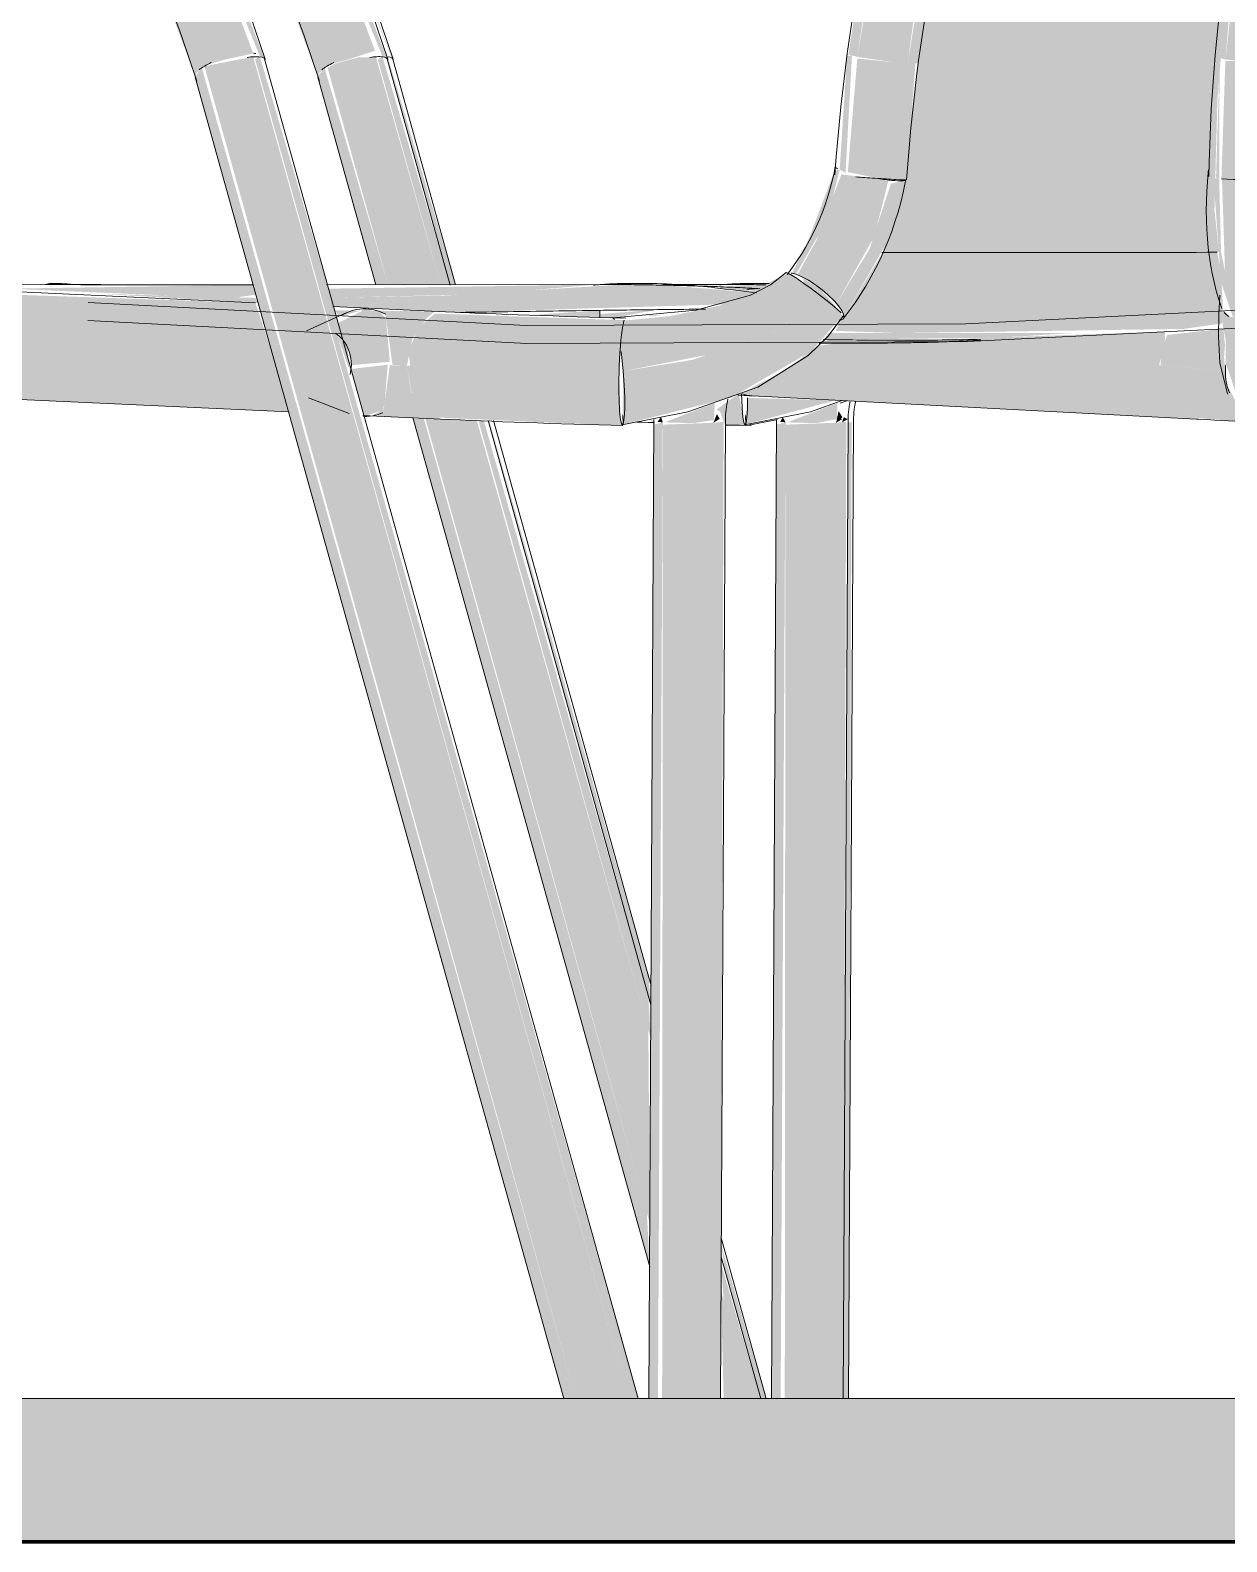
# Model space of a CAD drawing. Header units: inches. Extents: x 20426 to 92531, y -195 to 750.
# Drawn here: x 28152.83 to 28169.53, y 0 to 21.1 of the extents above; entities that cross this region are included whole.
import ezdxf

# ---------------------------------------------------------------- set-up
doc = ezdxf.new("R2010")
doc.units = ezdxf.units.IN
doc.header["$MEASUREMENT"] = 0
doc.linetypes.add('Grid Line 1_2_', pattern=[0.875, 0.5, -0.125, 0.125, -0.125])
for name, color, linetype, lineweight in [('A-FLOR-LEVL', 51, 'Continuous', 9), ('A-GLAZ-CWMG', 51, 'Continuous', 9), ('A-WALL-PATT', 111, 'Continuous', 13), ('C-TOPO', 7, 'Continuous', 9), ('I-FURN', 30, 'Continuous', 9)]:
    doc.layers.add(name, color=color, linetype=linetype, lineweight=lineweight)

# ---------------------------------------------------------------- blocks, each defined once
blk = doc.blocks.new('HermanMiller_Collection_Air-Chair_SideChair_Arms - Arms-460524-Elevation - South')
at = {"layer": 'I-FURN'}
for points in [[(26214.57, 20.693), (26213.723, 22.835), (26213.731, 22.779), (26214.55, 20.719), (26214.566, 20.699)], [(26219.479, 15.597), (26219.468, 15.681), (26219.479, 15.597)], [(26220.753, 15.624), (26220.841, 15.701), (26220.788, 15.789), (26220.754, 15.629)], [(26220.838, 15.629), (26220.916, 15.675), (26220.859, 15.701), (26220.838, 15.636)], [(26220.852, 2), (26220.927, 2), (26220.97, 15.636), (26220.919, 15.624), (26220.872, 6.068)]]:
    blk.add_hatch(color=256, dxfattribs=at).paths.add_polyline_path(points, flags=0)
h = blk.add_hatch(color=256, dxfattribs=at)
h.paths.add_polyline_path([(26219.707, 2), (26219.775, 2), (26219.15, 4.143), (26219.207, 3.767), (26219.703, 2)], flags=0)
h.paths.add_polyline_path([(26218.169, 7.494), (26218.132, 7.898), (26215.911, 15.654), (26215.903, 15.624), (26218.141, 7.593)], flags=0)
h.paths.add_polyline_path([(26215.366, 17.55), (26215.441, 17.55), (26214.495, 20.734), (26214.49, 20.693), (26215.366, 17.55)], flags=0)
for p, q in [((26215.442, 17.549), (26214.559, 20.719)), ((26220.904, 15.93), (26220.811, 15.897)), ((26218.17, 7.763), (26215.97, 15.657)), ((26219.934, 15.671), (26219.556, 15.597)), ((26220.928, 2), (26220.996, 15.645)), ((26219.776, 2), (26219.151, 4.244))]:
    blk.add_line(p, q, dxfattribs=at)
at = {"layer": 'I-FURN', "flags": 128}
for points in [[(26214.569, 20.698), (26214.349, 21.355), (26214.11, 22.009), (26213.852, 22.66), (26213.783, 22.826)], [(26221.024, 15.918), (26221.017, 15.882), (26221.011, 15.846), (26221.006, 15.809), (26221.002, 15.772), (26220.999, 15.734), (26220.997, 15.696), (26220.996, 15.658), (26220.996, 15.645)], [(26217.971, 15.635), (26218.048, 15.633), (26218.209, 15.627)], [(26219.227, 15.594), (26219.403, 15.589), (26219.563, 15.585)]]:
    blk.add_lwpolyline(points, dxfattribs=at)
at = {"layer": 'I-FURN'}
for centre, major_axis, ratio, start_param, end_param in [((26214.093, 20.546), (0.476, 0.152), 0.239355, 6.237561, 6.76116), ((26219.584, 16.334), (0.02, 0.75), 0.096081, 2.904588, 3.166388)]:
    blk.add_ellipse(centre, major_axis=major_axis, ratio=ratio, start_param=start_param, end_param=end_param, dxfattribs=at)
blk.add_open_spline([(26210.166, 17.553), (26210.098, 17.558), (26209.958, 17.566), (26209.822, 17.57), (26209.816, 17.563), (26209.824, 17.558)], degree=3, knots=[-0.9523986, -0.9523986, -0.9523986, -0.9523986, -0.8, -0.6, -0.4, -0.4, -0.4, -0.4], dxfattribs=at)
blk.add_open_spline([(26219.819, 17.57), (26219.796, 17.57), (26219.773, 17.57), (26219.75, 17.57)], degree=3, dxfattribs=at)
blk = doc.blocks.new('HermanMiller_Collection_Air-Chair_SideChair_Arms - Arms-V28-Elevation - South')
at = {"layer": 'I-FURN'}
for points in [[(26214.495, 20.693), (26213.647, 22.835), (26213.654, 22.782), (26213.609, 22.758), (26213.618, 22.71), (26214.423, 20.734), (26214.491, 20.699)], [(26213.648, 20.59), (26213.702, 20.63), (26213.953, 20.699), (26214.316, 20.818), (26213.594, 22.757), (26213.263, 22.669), (26212.939, 22.507), (26213.644, 20.602)], [(26213.519, 20.456), (26213.536, 20.502), (26213.643, 20.604), (26212.935, 22.517), (26212.804, 22.393), (26213.518, 20.458)], [(26219.463, 17.46), (26219.678, 17.495), (26219.778, 17.534), (26219.755, 17.57), (26219.061, 17.51), (26219.43, 17.464)], [(26219.492, 15.6), (26220.75, 15.938), (26219.514, 15.97), (26219.49, 15.602)], [(26220.473, 15.619), (26220.763, 15.675), (26220.772, 15.901), (26220.068, 15.629), (26220.444, 15.619)], [(26219.49, 15.585), (26219.497, 15.697), (26219.482, 15.748), (26219.485, 15.607)], [(26219.853, 2), (26219.979, 2), (26220.047, 15.63), (26219.921, 15.597), (26219.874, 6.068)], [(26220.047, 15.63), (26220.009, 15.701), (26219.973, 15.637)], [(26220.437, 2), (26220.685, 2), (26220.753, 15.624), (26220.046, 15.597), (26220.037, 2), (26220.324, 2)], [(26220.685, 2), (26220.852, 2), (26220.895, 15.636), (26220.753, 15.624), (26220.705, 6.068)], [(26220.753, 15.624), (26220.84, 15.675), (26220.783, 15.701), (26220.755, 15.629)]]:
    blk.add_hatch(color=256, dxfattribs=at).paths.add_polyline_path(points, flags=0)
h = blk.add_hatch(color=256, dxfattribs=at)
h.paths.add_polyline_path([(26219.26, 2), (26219.566, 2), (26219.147, 3.504), (26219.183, 2), (26219.207, 2)], flags=0)
h.paths.add_polyline_path([(26218.154, 4.439), (26218.132, 7.148), (26215.736, 15.664), (26215.022, 15.675), (26218.141, 4.483)], flags=0)
h.paths.add_polyline_path([(26214.499, 17.55), (26215.232, 17.55), (26214.329, 20.734), (26214.122, 20.724), (26214.115, 20.733), (26213.75, 20.635), (26213.74, 20.625), (26213.655, 20.578), (26214.499, 17.55)], flags=0)
h = blk.add_hatch(color=256, dxfattribs=at)
h.paths.add_polyline_path([(26219.566, 2), (26219.7, 2), (26219.149, 3.879), (26219.183, 3.376), (26219.207, 3.289)], flags=0)
h.paths.add_polyline_path([(26218.166, 7.023), (26218.132, 7.627), (26215.834, 15.658), (26215.76, 15.655), (26218.141, 7.114)], flags=0)
h.paths.add_polyline_path([(26215.232, 17.55), (26215.366, 17.55), (26214.422, 20.734), (26214.355, 20.699), (26215.232, 17.55)], flags=0)
h = blk.add_hatch(color=256, dxfattribs=at)
h.paths.add_polyline_path([(26218.151, 3.841), (26218.111, 4.592), (26214.998, 15.686), (26214.852, 15.675), (26218.141, 3.875)], flags=0)
h.paths.add_polyline_path([(26214.329, 17.55), (26214.499, 17.55), (26213.613, 20.578), (26213.518, 20.458), (26214.329, 17.55)], flags=0)
h = blk.add_hatch(color=256, dxfattribs=at)
h.paths.add_polyline_path([(26218.927, 17.518), (26219.061, 17.552), (26218.903, 17.519)], flags=0)
h.paths.add_polyline_path([(26212.617, 17.549), (26212.617, 17.55), (26212.318, 17.549)], flags=0)
h = blk.add_hatch(color=256, dxfattribs=at)
h.paths.add_polyline_path([(26219.49, 15.585), (26219.453, 15.701), (26219.396, 16.031), (26219.08, 15.807), (26219.133, 15.781), (26219.183, 15.636), (26219.207, 15.596)], flags=0)
h.paths.add_polyline_path([(26218.209, 15.634), (26218.169, 15.673), (26218.184, 15.635)], flags=0)
for p, q in [((26215.368, 17.546), (26214.483, 20.719)), ((26213.52, 20.451), (26214.328, 17.55)), ((26210.489, 17.552), (26209.797, 17.552)), ((26219.357, 17.552), (26218.343, 17.552)), ((26214.845, 15.696), (26218.151, 3.837)), ((26218.169, 7.497), (26215.895, 15.655)), ((26219.92, 15.65), (26219.853, 2)), ((26219.92, 15.671), (26219.92, 15.65)), ((26220.853, 2), (26220.92, 15.645)), ((26219.701, 2), (26219.15, 3.977))]:
    blk.add_line(p, q, dxfattribs=at)
at = {"layer": 'I-FURN', "flags": 128}
for points in [[(26214.494, 20.698), (26214.274, 21.355), (26214.035, 22.009), (26213.777, 22.66), (26213.708, 22.826)], [(26213.541, 20.394), (26213.33, 21.025), (26213.1, 21.653), (26212.852, 22.279), (26212.786, 22.438)], [(26209.719, 17.552), (26209.752, 17.552), (26209.788, 17.552), (26209.797, 17.552)], [(26219.773, 17.55), (26219.729, 17.55), (26219.686, 17.551), (26219.644, 17.551), (26219.603, 17.552), (26219.563, 17.552), (26219.524, 17.552), (26219.486, 17.552), (26219.45, 17.552), (26219.414, 17.552), (26219.38, 17.552), (26219.355, 17.552)], [(26219.48, 15.597), (26219.497, 15.622), (26219.509, 15.697), (26219.515, 15.816), (26219.514, 15.97)], [(26220.838, 15.933), (26220.396, 15.777), (26219.48, 15.597)], [(26220.948, 15.918), (26220.941, 15.882), (26220.935, 15.846), (26220.93, 15.809), (26220.926, 15.772), (26220.923, 15.734), (26220.921, 15.696), (26220.92, 15.658), (26220.92, 15.645)], [(26217.972, 15.633), (26218.134, 15.627), (26218.218, 15.624)], [(26219.207, 15.592), (26219.327, 15.589), (26219.488, 15.585)]]:
    blk.add_lwpolyline(points, dxfattribs=at)
at = {"layer": 'I-FURN'}
for centre, major_axis, ratio, start_param, end_param in [((26214.017, 20.546), (0.476, 0.152), 0.239355, 0.740351, 1.000511), ((26214.017, 20.546), (0.476, 0.152), 0.239355, 0.483554, 0.739774), ((26214.017, 20.546), (0.476, 0.152), 0.239355, 6.237561, 6.76116), ((26214.001, 20.585), (0.482, 0.134), 0.301377, 2.319528, 2.568633), ((26214.001, 20.585), (0.482, 0.134), 0.301377, 2.051225, 2.306833), ((26219.508, 16.334), (0.02, 0.75), 0.096081, 1.994063, 3.166388)]:
    blk.add_ellipse(centre, major_axis=major_axis, ratio=ratio, start_param=start_param, end_param=end_param, dxfattribs=at)
for points, knots in [([(26210.109, 17.551), (26210.033, 17.557), (26209.886, 17.566), (26209.747, 17.57), (26209.74, 17.563), (26209.749, 17.558)], [-0.9652904, -0.9652904, -0.9652904, -0.9652904, -0.8, -0.6, -0.4, -0.4, -0.4, -0.4]), ([(26219.816, 17.569), (26219.795, 17.569), (26219.654, 17.571), (26219.405, 17.568), (26219.219, 17.557), (26219.143, 17.55)], [-0.4336495, -0.4336495, -0.4336495, -0.4336495, -0.4, -0.2, 0, 0, 0, 0])]:
    blk.add_open_spline(points, degree=3, knots=knots, dxfattribs=at)
blk.add_open_spline([(26219.143, 17.55), (26219.138, 17.549), (26219.133, 17.549), (26219.128, 17.549)], degree=3, dxfattribs=at)
blk = doc.blocks.new('HermanMiller_Collection_Air-Chair_SideChair_Arms - Arms-V43-Elevation - South')
at = {"layer": 'I-FURN'}
for points in [[(26223.689, 17.999), (26226.096, 18.008), (26226.034, 18.602), (26226.075, 20.133), (26226.254, 22.306), (26226.52, 24.408), (26226.528, 24.408), (26226.758, 25.379), (26227.006, 25.993), (26227.347, 26.551), (26227.815, 27.187), (26227.92, 27.306), (26226.409, 27.349), (26223.646, 27.334), (26222.204, 27.229), (26222.392, 26.788), (26222.604, 25.936), (26222.581, 24.873), (26222.393, 23.739), (26221.899, 20.635), (26221.687, 19.016), (26221.706, 18.961), (26221.403, 18.003), (26223.448, 17.999)], [(26221.051, 20.731), (26221.572, 24.439), (26221.51, 24.485), (26220.925, 20.767), (26220.974, 20.75)], [(26221.752, 20.637), (26222.223, 24.18), (26221.644, 24.329), (26221.634, 24.327), (26221.051, 20.731), (26221.657, 20.643)], [(26226.789, 20.635), (26226.892, 20.637), (26227.191, 24.155), (26226.681, 24.216), (26226.688, 24.351), (26226.603, 24.375), (26226.188, 20.696), (26226.704, 20.637)], [(26221.832, 20.635), (26221.9, 20.647), (26222.475, 24.202), (26222.413, 24.155), (26222.321, 24.155), (26221.752, 20.637), (26221.817, 20.635)], [(26226.188, 20.696), (26226.462, 24.029), (26226.163, 21.305), (26226.11, 20.716)], [(26212.783, 20.693), (26211.936, 22.835), (26211.942, 22.782), (26211.897, 22.758), (26211.906, 22.71), (26212.712, 20.734), (26212.763, 20.719)], [(26211.936, 20.59), (26211.98, 20.625), (26212.241, 20.699), (26212.617, 20.78), (26211.882, 22.757), (26211.552, 22.669), (26211.227, 22.507), (26211.932, 20.602)], [(26211.807, 20.456), (26211.824, 20.502), (26211.931, 20.604), (26211.224, 22.517), (26211.092, 22.393), (26211.806, 20.458)], [(26217.314, 2), (26217.855, 2), (26212.617, 20.734), (26211.936, 20.602), (26214.681, 10.757), (26217.121, 2), (26217.217, 2)], [(26217.987, 2), (26217.988, 2), (26213.797, 16.829), (26213.822, 16.923), (26213.751, 17.203), (26212.71, 20.734), (26212.643, 20.699), (26217.855, 2), (26217.969, 2)], [(26220.884, 19.093), (26220.974, 20.75), (26220.906, 20.75), (26220.803, 19.16), (26220.875, 19.118)], [(26221.587, 19.02), (26221.752, 20.637), (26221.049, 20.71), (26220.916, 19.123), (26221.363, 19.033), (26221.529, 19.023)], [(26216.959, 2), (26217.121, 2), (26211.901, 20.578), (26211.806, 20.458), (26216.957, 2)], [(26226.1, 19.034), (26226.106, 20.665), (26226.056, 19.039)], [(26226.583, 19.015), (26226.807, 19.02), (26226.837, 20.636), (26226.291, 20.677), (26226.186, 20.677), (26226.131, 19.032), (26226.454, 19.017)], [(26220.193, 17.697), (26220.626, 18.452), (26220.803, 19.16), (26220.731, 19.142), (26220.378, 18.205), (26220.138, 17.708)], [(26220.759, 17.287), (26221.288, 18.228), (26221.484, 19.014), (26220.826, 19.091), (26220.479, 18.172), (26220.212, 17.688), (26220.508, 17.516), (26220.748, 17.299)], [(26220.862, 17.095), (26221.435, 18.094), (26221.706, 18.961), (26221.687, 19.002), (26221.517, 18.961), (26221.22, 18.051), (26220.759, 17.287), (26220.853, 17.144)], [(26221.687, 19.002), (26221.587, 19.02), (26221.667, 19.003)], [(26226.323, 17.073), (26226.126, 18.008), (26226.1, 19.034), (26226.021, 19.034), (26226.127, 17.581), (26226.296, 17.083), (26226.323, 17.073)], [(26226.434, 17.058), (26226.739, 17.118), (26226.91, 17.209), (26226.997, 17.287), (26226.826, 18.094), (26226.838, 19.009), (26226.248, 19.024), (26226.139, 19.026), (26226.181, 17.748), (26226.323, 17.073)], [(26220.808, 17.176), (26220.528, 17.498), (26220.296, 17.633), (26220.303, 17.57), (26220.779, 17.203)], [(26217.781, 15.6), (26219.29, 15.975), (26220.4, 16.617), (26220.842, 17.116), (26220.772, 17.209), (26220.508, 17.42), (26219.914, 16.904), (26218.751, 16.503), (26217.78, 16.344), (26217.778, 15.612), (26217.778, 15.602)], [(26213.987, 16.428), (26214.524, 16.475), (26214.47, 17.087), (26214.369, 17.18), (26214.172, 17.203), (26213.802, 17.018), (26213.789, 16.856), (26213.839, 16.807), (26213.932, 16.68), (26213.981, 16.489)], [(26217.724, 16.318), (26217.797, 17.056), (26215.153, 17.148), (26214.923, 16.953), (26214.785, 16.617), (26214.809, 16.421), (26216.968, 16.34)], [(26217.455, 17.095), (26217.455, 17.193), (26216.46, 17.126), (26217.433, 17.096)], [(26217.639, 17.089), (26217.69, 17.096), (26218.258, 17.203), (26217.455, 17.141), (26217.455, 17.095), (26217.637, 17.089)], [(26226.89, 15.597), (26226.695, 16.148), (26226.6, 16.791), (26226.544, 17.065), (26226.25, 17.102), (26226.156, 17.2), (26226.142, 17.073), (26226.152, 16.969), (26226.192, 16.777), (26226.192, 16.455), (26226.405, 15.831), (26226.578, 15.684), (26226.82, 15.606)], [(26226.186, 16.351), (26226.168, 16.544), (26226.18, 16.706), (26226.161, 16.927), (26226.139, 16.934), (26225.375, 16.85), (26225.284, 16.617), (26225.285, 16.424), (26226.158, 16.354)], [(26213.963, 16.348), (26213.932, 16.68), (26213.797, 16.829), (26213.948, 16.394)], [(26225.8, 15.675), (26225.524, 15.776), (26225.326, 16.051), (26225.261, 16.426), (26220.462, 16.676), (26220.057, 16.36), (26219.621, 16.139), (26219.441, 16.031), (26219.614, 15.997), (26225.656, 15.682)], [(26224.036, 16.876), (26220.648, 16.876), (26220.574, 16.784), (26223.014, 16.811), (26223.448, 16.838)], [(26214.166, 15.714), (26214.427, 15.801), (26214.451, 15.893), (26214.494, 16.434), (26213.979, 16.374), (26213.997, 16.291), (26214.147, 15.781)], [(26226.721, 15.615), (26226.391, 15.816), (26226.206, 16.156), (26226.186, 16.351), (26225.261, 16.425), (26225.326, 16.051), (26225.524, 15.776), (26225.749, 15.694), (26226.71, 15.617)], [(26218.761, 15.619), (26219.049, 15.661), (26219.06, 15.901), (26218.356, 15.629), (26218.732, 15.619)], [(26217.778, 15.585), (26217.785, 15.697), (26217.77, 15.748), (26217.773, 15.607)], [(26218.142, 2), (26218.267, 2), (26218.335, 15.63), (26218.209, 15.597), (26218.162, 6.068)], [(26218.335, 15.63), (26218.31, 15.704), (26218.261, 15.637), (26218.31, 15.632)], [(26218.725, 2), (26218.973, 2), (26219.041, 15.624), (26218.335, 15.597), (26218.325, 2), (26218.612, 2)], [(26218.973, 2), (26219.14, 2), (26219.183, 15.636), (26219.041, 15.624), (26218.993, 6.068)], [(26219.041, 15.624), (26219.128, 15.677), (26219.089, 15.745), (26219.043, 15.629)]]:
    blk.add_hatch(color=256, dxfattribs=at).paths.add_polyline_path(points, flags=0)
h = blk.add_hatch(color=256, dxfattribs=at)
h.paths.add_polyline_path([(26221.657, 19.83), (26221.587, 19.02), (26221.667, 19.016)], flags=0)
h.paths.add_polyline_path([(26221.717, 19.015), (26221.734, 19.017), (26221.86, 20.637), (26221.752, 20.635), (26221.657, 19.83), (26221.667, 19.016)], flags=0)
h = blk.add_hatch(color=256, dxfattribs=at)
h.paths.add_polyline_path([(26220.862, 17.095), (26220.774, 17.268), (26220.854, 17.106)], flags=0)
h.paths.add_polyline_path([(26221.623, 16.876), (26225.608, 16.934), (26226.144, 17.011), (26226.15, 17.264), (26226.126, 17.742), (26226.072, 18.004), (26221.399, 17.998), (26220.862, 17.095), (26220.825, 17.095), (26220.748, 16.907), (26221.288, 16.888)], flags=0)
h = blk.add_hatch(color=256, dxfattribs=at)
h.paths.add_polyline_path([(26212.327, 17.367), (26212.656, 17.412), (26212.617, 17.549), (26209.206, 17.496), (26211.863, 17.381), (26212.314, 17.368)], flags=0)
h.paths.add_polyline_path([(26213.705, 17.368), (26215.889, 17.421), (26217.386, 17.552), (26213.669, 17.496), (26213.698, 17.393)], flags=0)
h = blk.add_hatch(color=256, dxfattribs=at)
h.paths.add_polyline_path([(26215.513, 17.165), (26219.207, 17.277), (26219.667, 17.437), (26218.043, 17.57), (26217.24, 17.52), (26215.314, 17.401), (26213.705, 17.368), (26213.738, 17.246), (26215.487, 17.166)], flags=0)
h.paths.add_polyline_path([(26212.688, 17.296), (26212.649, 17.367), (26210.489, 17.424), (26212.649, 17.297)], flags=0)
h = blk.add_hatch(color=256, dxfattribs=at)
h.paths.add_polyline_path([(26218.332, 17.12), (26218.048, 17.127), (26218.203, 17.109)], flags=0)
h.paths.add_polyline_path([(26217.78, 16.344), (26219.186, 16.617), (26219.921, 16.91), (26220.508, 17.42), (26220.086, 17.711), (26219.128, 17.258), (26218.444, 17.114), (26217.795, 17.05), (26217.743, 16.676), (26217.771, 16.441)], flags=0)
h.paths.add_polyline_path([(26219.167, 17.3), (26219.475, 17.371), (26219.191, 17.307)], flags=0)
h = blk.add_hatch(color=256, dxfattribs=at)
h.paths.add_polyline_path([(26214.763, 16.423), (26214.84, 16.798), (26215.03, 17.073), (26215.153, 17.18), (26213.753, 17.193), (26213.819, 17.105), (26214.194, 17.212), (26214.465, 17.133), (26214.492, 16.938), (26214.515, 16.774), (26214.56, 16.433)], flags=0)
h.paths.add_polyline_path([(26212.907, 16.51), (26212.649, 17.297), (26208.306, 17.445), (26208.16, 17.329), (26208.019, 17.039), (26207.965, 16.742), (26212.649, 16.522)], flags=0)
h = blk.add_hatch(color=256, dxfattribs=at)
h.paths.add_polyline_path([(26225.261, 16.426), (26225.345, 16.8), (26225.345, 16.897), (26220.748, 16.733), (26220.481, 16.694), (26220.481, 16.675), (26223.448, 16.52)], flags=0)
h.paths.add_polyline_path([(26219.667, 17.437), (26219.678, 17.495), (26219.62, 17.442)], flags=0)
h = blk.add_hatch(color=256, dxfattribs=at)
h.paths.add_polyline_path([(26215.247, 15.675), (26214.998, 15.775), (26214.821, 16.048), (26214.763, 16.423), (26214.524, 16.428), (26214.438, 15.812), (26214.279, 15.726), (26214.334, 15.718), (26215.117, 15.681)], flags=0)
h.paths.add_polyline_path([(26213.112, 15.775), (26212.907, 16.51), (26207.965, 16.742), (26208.09, 16.231), (26208.166, 16.095), (26208.377, 15.997), (26212.649, 15.797)], flags=0)
h = blk.add_hatch(color=256, dxfattribs=at)
h.paths.add_polyline_path([(26217.724, 15.945), (26217.724, 15.945), (26216.968, 16.036)], flags=0)
h.paths.add_polyline_path([(26217.778, 15.585), (26217.744, 15.677), (26217.724, 16.318), (26214.763, 16.423), (26214.83, 16.031), (26214.998, 15.775), (26215.117, 15.7), (26216.968, 15.617)], flags=0)
h = blk.add_hatch(color=256, dxfattribs=at)
h.paths.add_polyline_path([(26217.797, 15.697), (26217.78, 16.223), (26217.771, 15.697)], flags=0)
h.paths.add_polyline_path([(26217.742, 15.697), (26217.744, 15.738), (26217.733, 15.781)], flags=0)
for p, q in [((26217.989, 2), (26212.771, 20.719)), ((26211.808, 20.451), (26216.951, 2)), ((26217.645, 17.552), (26213.641, 17.551)), ((26220.059, 17.711), (26220.059, 17.721)), ((26212.649, 17.298), (26208.427, 17.496)), ((26213.916, 17.157), (26213.361, 16.908)), ((26215.3, 17.173), (26213.729, 17.247)), ((26217.455, 17.089), (26217.455, 17.193)), ((26217.637, 17.091), (26217.637, 17.091)), ((26217.66, 17.066), (26217.637, 17.091)), ((26208.363, 15.997), (26213.113, 15.774)), ((26213.387, 15.972), (26213.956, 15.754)), ((26219.591, 15.998), (26225.779, 15.675)), ((26214.149, 15.726), (26215.23, 15.675)), ((26218.208, 15.65), (26218.141, 2)), ((26218.208, 15.671), (26218.208, 15.65)), ((26219.141, 2), (26219.208, 15.645))]:
    blk.add_line(p, q, dxfattribs=at)
at = {"layer": 'I-FURN', "flags": 128}
for points in [[(26221.51, 24.486), (26221.168, 22.535), (26220.909, 20.78)], [(26221.9, 20.647), (26222.189, 22.582), (26222.493, 24.299)], [(26226.461, 24.462), (26226.215, 22.511), (26226.043, 20.756)], [(26212.782, 20.698), (26212.562, 21.355), (26212.323, 22.009), (26212.065, 22.66), (26211.996, 22.826)], [(26211.829, 20.394), (26211.618, 21.025), (26211.388, 21.653), (26211.14, 22.279), (26211.074, 22.438)], [(26220.909, 20.78), (26220.82, 20.034), (26220.751, 19.284), (26220.736, 19.086)], [(26226.043, 20.756), (26225.99, 20.009), (26225.959, 19.26), (26225.954, 19.062)], [(26221.734, 19.017), (26221.795, 19.739), (26221.876, 20.458), (26221.9, 20.647)], [(26220.742, 19.197), (26220.72, 19.09), (26220.695, 18.983), (26220.666, 18.877), (26220.635, 18.771), (26220.6, 18.667), (26220.561, 18.563), (26220.52, 18.461), (26220.475, 18.361), (26220.428, 18.262), (26220.378, 18.166), (26220.325, 18.071), (26220.269, 17.979), (26220.21, 17.889), (26220.15, 17.802), (26220.087, 17.718), (26220.068, 17.694)], [(26220.853, 17.075), (26220.937, 17.185), (26221.018, 17.298), (26221.095, 17.414), (26221.168, 17.533), (26221.238, 17.655), (26221.304, 17.779), (26221.366, 17.905), (26221.424, 18.033), (26221.479, 18.164), (26221.529, 18.296), (26221.575, 18.429), (26221.617, 18.565), (26221.655, 18.701), (26221.688, 18.838), (26221.717, 18.976), (26221.725, 19.015)], [(26226.136, 17.218), (26226.098, 17.332), (26226.064, 17.448), (26226.034, 17.567), (26226.007, 17.688), (26225.984, 17.812), (26225.964, 17.937), (26225.948, 18.064), (26225.936, 18.192), (26225.927, 18.322), (26225.921, 18.453), (26225.92, 18.585), (26225.921, 18.719), (26225.927, 18.853), (26225.935, 18.987), (26225.948, 19.122), (26225.952, 19.161)], [(26212.618, 17.551), (26210.21, 17.55), (26208.085, 17.552)], [(26220.056, 17.72), (26219.838, 17.551), (26219.557, 17.407), (26218.802, 17.196), (26217.691, 17.092), (26217.637, 17.091)], [(26219.687, 17.495), (26219.662, 17.497), (26219.636, 17.498), (26219.608, 17.5), (26219.579, 17.502), (26219.549, 17.504), (26219.518, 17.505), (26219.485, 17.507), (26219.451, 17.509), (26219.416, 17.511), (26219.379, 17.512), (26219.342, 17.514), (26219.303, 17.516), (26219.263, 17.518), (26219.222, 17.519), (26219.181, 17.521), (26219.138, 17.523), (26219.094, 17.524), (26219.05, 17.526), (26219.005, 17.527), (26218.959, 17.529), (26218.913, 17.53), (26218.866, 17.532), (26218.819, 17.533), (26218.771, 17.535), (26218.723, 17.536), (26218.675, 17.537), (26218.627, 17.539), (26218.578, 17.54), (26218.53, 17.541), (26218.481, 17.542), (26218.433, 17.543), (26218.385, 17.544), (26218.337, 17.545), (26218.29, 17.546), (26218.243, 17.547), (26218.197, 17.548), (26218.151, 17.548), (26218.106, 17.549), (26218.061, 17.55), (26218.017, 17.55), (26217.974, 17.551), (26217.932, 17.551), (26217.891, 17.552), (26217.851, 17.552), (26217.812, 17.552), (26217.774, 17.552), (26217.738, 17.552), (26217.702, 17.552), (26217.668, 17.552), (26217.643, 17.552)], [(26220.059, 17.721), (26220.086, 17.711), (26220.138, 17.681), (26220.208, 17.636)], [(26220.212, 17.633), (26220.303, 17.57), (26220.404, 17.498), (26220.508, 17.42)], [(26220.508, 17.42), (26220.609, 17.342), (26220.7, 17.27), (26220.774, 17.207), (26220.826, 17.159)], [(26226.109, 17.406), (26226.096, 17.13), (26226.09, 16.828), (26226.108, 16.455), (26226.215, 16.033), (26226.219, 16.024)], [(26210.314, 17.303), (26216.428, 16.982), (26222.562, 17.006), (26226.364, 17.195)], [(26215.3, 17.173), (26215.433, 17.167), (26215.57, 17.161), (26215.711, 17.155), (26215.857, 17.149), (26216.006, 17.143), (26216.159, 17.137), (26216.315, 17.132), (26216.475, 17.126), (26216.637, 17.12), (26216.802, 17.115), (26216.97, 17.109), (26217.139, 17.104), (26217.31, 17.098), (26217.483, 17.093), (26217.657, 17.088), (26217.817, 17.084)], [(26220.856, 17.12), (26220.641, 16.832), (26220.365, 16.565), (26219.659, 16.122), (26218.684, 15.777), (26217.768, 15.597)], [(26210.31, 17.053), (26216.438, 16.731), (26222.586, 16.757), (26226.365, 16.945)], [(26217.78, 16.344), (26217.761, 16.537), (26217.751, 16.619)], [(26217.768, 15.597), (26217.785, 15.622), (26217.797, 15.697), (26217.803, 15.816), (26217.802, 15.97), (26217.794, 16.151), (26217.78, 16.344)], [(26219.244, 15.952), (26219.236, 15.918), (26219.229, 15.882), (26219.223, 15.846), (26219.218, 15.809), (26219.214, 15.772), (26219.211, 15.734), (26219.209, 15.696), (26219.208, 15.658), (26219.208, 15.645)], [(26219.577, 15.999), (26219.56, 16), (26219.541, 16.001), (26219.519, 16.003), (26219.496, 16.004), (26219.47, 16.006), (26219.443, 16.007), (26219.414, 16.009), (26219.384, 16.01)], [(26215.23, 15.675), (26215.365, 15.669), (26215.504, 15.663), (26215.648, 15.657), (26215.796, 15.65), (26215.947, 15.644), (26216.102, 15.638), (26216.26, 15.633), (26216.422, 15.627), (26216.586, 15.621), (26216.753, 15.615), (26216.922, 15.61), (26217.093, 15.604), (26217.265, 15.599), (26217.44, 15.594), (26217.615, 15.589), (26217.776, 15.585)], [(26226.765, 15.604), (26226.756, 15.605), (26226.733, 15.608), (26226.699, 15.612), (26226.655, 15.617), (26226.603, 15.622), (26226.543, 15.627), (26226.475, 15.632), (26226.4, 15.638), (26226.319, 15.644), (26226.231, 15.649), (26226.137, 15.655), (26226.036, 15.661), (26225.93, 15.667), (26225.818, 15.673), (26225.779, 15.675)]]:
    blk.add_lwpolyline(points, dxfattribs=at)
at = {"layer": 'I-FURN'}
for centre, major_axis, ratio, start_param, end_param in [((26212.305, 20.546), (0.476, 0.152), 0.239355, 0.740351, 1.000511), ((26212.29, 20.585), (0.482, 0.134), 0.301377, 0.639816, 0.736037), ((26212.305, 20.546), (0.476, 0.152), 0.239355, 6.237561, 7.02296), ((26212.29, 20.585), (0.482, 0.134), 0.301377, 2.319528, 2.568633), ((26212.29, 20.585), (0.482, 0.134), 0.301377, 2.051225, 2.306833), ((26221.233, 19.106), (-0.492, 0.091), 0.107353, 6.170071, 6.69367), ((26221.235, 19.052), (-0.499, 0.035), 0.020295, 1.1461, 1.679392), ((26221.235, 19.052), (-0.499, 0.035), 0.020295, 1.693293, 2.355791), ((26221.233, 19.106), (-0.492, 0.091), 0.107353, 1.805656, 2.24308), ((26221.233, 19.106), (-0.492, 0.091), 0.107353, 2.24308, 3.141593), ((26221.235, 19.052), (-0.499, 0.035), 0.020295, 2.355791, 3.141189), ((26226.454, 19.052), (-0.5, 0.01), 0.069551, 0.871848, 2.358013), ((26220.461, 17.385), (-0.393, 0.31), 0.26753, 5.651962, 5.913762), ((26220.461, 17.385), (-0.393, 0.31), 0.26753, 4.081166, 5.651962), ((26224.433, 101.858), (0, 84.69), 0.707107, 3.051747, 3.061518), ((26214.176, 16.463), (-0.021, 0.75), 0.90616, 6.224803, 6.748402), ((26214.176, 16.463), (-0.021, 0.75), 0.90616, 5.809079, 6.224803), ((26220.461, 17.385), (-0.393, 0.31), 0.26753, 2.772169, 4.081166), ((26226.608, 17.385), (0.471, 0.167), 0.596783, 3.34957, 3.611369), ((26217.796, 16.334), (0.02, 0.75), 0.096081, 0.548394, 1.595591), ((26217.796, 16.334), (0.02, 0.75), 0.096081, 0.286594, 0.488977), ((26213.534, 16.444), (-0.014, 0.5), 0.90616, 5.458165, 5.701205), ((26213.534, 16.444), (-0.014, 0.5), 0.90616, 4.654007, 5.439405), ((26213.534, 16.444), (-0.014, 0.5), 0.90616, 4.392208, 4.654007), ((26217.796, 16.334), (0.02, 0.75), 0.096081, 1.595591, 3.166388), ((26226.932, 16.334), (0.202, 0.722), 0.995009, 1.820693, 2.240038), ((26226.932, 16.334), (0.202, 0.722), 0.995009, 1.710245, 1.820693), ((26214.176, 16.463), (-0.021, 0.75), 0.90616, 3.083211, 3.34501), ((26214.176, 16.463), (-0.021, 0.75), 0.90616, 3.37013, 3.48981)]:
    blk.add_ellipse(centre, major_axis=major_axis, ratio=ratio, start_param=start_param, end_param=end_param, dxfattribs=at)
for points, knots in [([(26221.393, 18.003), (26222.168, 18), (26223.75, 17.997), (26225.287, 18.001), (26226.074, 18.004)], [-0.9052569, -0.9052569, -0.9052569, -0.9052569, -0.5, -0.0683485, -0.0683485, -0.0683485, -0.0683485]), ([(26219.061, 17.51), (26218.931, 17.527), (26218.604, 17.555), (26218.096, 17.573), (26217.693, 17.568), (26217.507, 17.557), (26217.431, 17.55)], [-1, -1, -1, -1, -0.7, -0.4, -0.2, 0, 0, 0, 0]), ([(26215.51, 17.165), (26215.533, 17.165), (26215.746, 17.168), (26216.167, 17.175), (26216.796, 17.184), (26217.234, 17.19), (26217.455, 17.193)], [-0.7807949, -0.7807949, -0.7807949, -0.7807949, -0.75, -0.5, -0.25, 0, 0, 0, 0]), ([(26217.455, 17.193), (26217.739, 17.197), (26218.233, 17.203), (26218.73, 17.208), (26218.937, 17.211)], [-1, -1, -1, -1, -0.5, -0.1419922, -0.1419922, -0.1419922, -0.1419922]), ([(26221.707, 16.74), (26221.39, 16.735), (26220.992, 16.732), (26220.595, 16.733), (26220.515, 16.733)], [-1, -1, -1, -1, -0.5, -0.3740813, -0.3740813, -0.3740813, -0.3740813]), ([(26222.774, 16.781), (26222.774, 16.78), (26222.741, 16.776), (26222.603, 16.767), (26222.395, 16.758), (26222.15, 16.75), (26221.904, 16.743), (26221.765, 16.741), (26221.707, 16.74)], [-0.7499517, -0.7499517, -0.7499517, -0.7499517, -0.625, -0.5, -0.375, -0.25, -0.125, 0, 0, 0, 0]), ([(26219.441, 16.027), (26219.452, 16.024), (26219.508, 16.006), (26219.567, 15.998), (26219.614, 15.997)], [0.8225223, 0.8225223, 0.8225223, 0.8225223, 0.8571429, 1, 1, 1, 1])]:
    blk.add_open_spline(points, degree=3, knots=knots, dxfattribs=at)
for points in [[(26217.431, 17.55), (26217.41, 17.548), (26217.389, 17.547), (26217.369, 17.545)], [(26219.651, 17.496), (26219.604, 17.497), (26219.556, 17.491), (26219.509, 17.479)], [(26220.578, 16.784), (26220.617, 16.784), (26220.653, 16.784), (26220.686, 16.783)], [(26220.686, 16.783), (26221.003, 16.779), (26221.638, 16.774), (26222.273, 16.779), (26222.591, 16.784)], [(26222.591, 16.784), (26222.649, 16.784), (26222.741, 16.785), (26222.774, 16.783), (26222.774, 16.781)]]:
    blk.add_open_spline(points, degree=3, dxfattribs=at)
blk = doc.blocks.new('Rectangular Mullion - Rectangular Mullion 1-779229-Elevation - South')
at = {"layer": 'A-GLAZ-CWMG'}
blk.add_hatch(color=256, dxfattribs=at).paths.add_polyline_path([(26089.453, 0), (26125.64, 0), (26125.64, 2), (26089.453, 2), (26089.453, 1.38)], flags=0)
blk.add_line((26125.64, 2), (26089.453, 2), dxfattribs=at)

msp = doc.modelspace()

# ---------------------------------------------------------------- hatches: boundary and pattern name
at = {"layer": 'A-WALL-PATT', "lineweight": 9}
h = msp.add_hatch(dxfattribs=at)
h.set_pattern_fill('FP_11', color=256, style=0, pattern_type=2)
h.set_pattern_definition([(0, (28221.96, 0.25), (-193, 193), [48, -145]), (90, (28221.96, 0.25), (-193, 1e-14), [96.25, -96.75]), (180, (28269.96, 96.5), (-193, 193), [48, -145]), (90, (28269.96, 0.25), (-193, 1e-14), [96.25, -96.75]), (180, (28269.96, 96.75), (-193, 193), [48, -145]), (90, (28269.96, 96.75), (-193, 1e-14), [96.25, -96.75]), (0, (28221.96, 193), (-193, 193), [48, -145]), (90, (28221.96, 96.75), (-193, 1e-14), [96.25, -96.75]), (0, (28270.21, 48.25), (-193, 193), [48, -145]), (90, (28270.21, 0), (-193, 1e-14), [48.25, -144.75]), (90, (28318.21, 0), (-193, 1e-14), [48.25, -144.75]), (0, (28270.21, 144.75), (-193, 193), [48, -145]), (90, (28270.21, 48.5), (-193, 1e-14), [96.25, -96.75]), (180, (28318.21, 48.5), (-193, 193), [48, -145]), (90, (28318.21, 48.5), (-193, 1e-14), [96.25, -96.75]), (90, (28270.21, 145), (-193, 1e-14), [48, -145]), (180, (28318.21, 145), (-193, 193), [48, -145]), (90, (28318.21, 145), (-193, 1e-14), [48, -145]), (0, (28318.46, 0.25), (-193, 193), [48, -145]), (90, (28318.46, 0.25), (-193, 1e-14), [96.25, -96.75]), (180, (28366.46, 96.5), (-193, 193), [48, -145]), (90, (28366.46, 0.25), (-193, 1e-14), [96.25, -96.75]), (180, (28366.46, 96.75), (-193, 193), [48, -145]), (90, (28366.46, 96.75), (-193, 1e-14), [96.25, -96.75]), (180, (28366.46, 193), (-193, 193), [48, -145]), (90, (28318.46, 96.75), (-193, 1e-14), [96.25, -96.75]), (0, (28366.71, 48.25), (-193, 193), [48, -145]), (90, (28366.71, 0), (-193, 1e-14), [48.25, -144.75]), (90, (28414.71, 0), (-193, 1e-14), [48.25, -144.75]), (0, (28366.71, 144.75), (-193, 193), [48, -145]), (90, (28366.71, 48.5), (-193, 1e-14), [96.25, -96.75]), (180, (28414.71, 48.5), (-193, 193), [48, -145]), (90, (28414.71, 48.5), (-193, 1e-14), [96.25, -96.75]), (90, (28366.71, 145), (-193, 1e-14), [48, -145]), (180, (28414.71, 145), (-193, 193), [48, -145]), (90, (28414.71, 145), (-193, 1e-14), [48, -145])])
h.paths.add_polyline_path([(27942.714, 2), (27959.402, 2), (27959.402, 45.518), (27939.441, 45.518), (27939.441, 36), (27942.714, 36), (27942.714, 20.133)], flags=0)
h.paths.add_polyline_path([(28072.594, 2), (28074.583, 2), (28070.964, 13.026), (28070.964, 5.181), (28072.008, 2), (28072.524, 2)], flags=0)
h.paths.add_polyline_path([(28033.777, 2), (28034.181, 2), (28033.777, 8.96)], flags=0)
h.paths.add_polyline_path([(28036.5, 2), (28036.5, 28.5), (28033.795, 28.5), (28033.852, 16.906), (28034.065, 16.615), (28034.303, 16.145), (28034.305, 15.974), (28034.4, 15.445), (28035.216, 2), (28035.297, 2)], flags=0)
h.paths.add_polyline_path([(28076.288, 2), (28104.152, 2), (28104.152, 45.518), (28070.964, 45.518), (28071.012, 28.32), (28072.776, 28.189), (28072.865, 28.162), (28073.249, 28.001), (28073.506, 27.56), (28073.468, 27.37), (28073.227, 27.076), (28072.935, 26.817), (28072.7, 26.714), (28071.928, 26.362), (28071.737, 26.078), (28071.374, 25.296), (28071.2, 24.712), (28071.043, 23.793), (28070.964, 23.181), (28070.981, 16.975), (28071.206, 16.718), (28071.318, 16.512), (28071.275, 16.07), (28071.107, 15.793), (28075.632, 2), (28076.266, 2)], flags=0)
h.paths.add_polyline_path([(28044.367, 2), (28045.685, 2), (28046.505, 15.676), (28046.703, 16.429), (28047.015, 16.906), (28047.07, 17.034), (28047.166, 17.184), (28047.224, 17.236), (28047.467, 17.47), (28048.072, 17.496), (28048.104, 17.552), (28048.342, 17.552), (28052.652, 17.552), (28051.643, 20.996), (28050.492, 24.236), (28050.488, 25.019), (28050.566, 25.428), (28050.811, 26.039), (28051.471, 26.648), (28052.225, 26.933), (28055.781, 27.611), (28059.282, 28.062), (28061.952, 28.266), (28065.655, 28.346), (28066.964, 28.338), (28066.964, 28.75), (28049.453, 28.75), (28049.453, 28.5), (28047.163, 28.5), (28047.163, 28.75), (28047.071, 28.75), (28047.071, 28.5), (28044.367, 28.5), (28044.367, 10.757)], flags=0)
h.paths.add_polyline_path([(28047.477, 2), (28049.31, 2), (28050.104, 15.918), (28047.56, 16.092), (28047.496, 16.084), (28047.455, 15.978), (28047.453, 15.848), (28047.477, 15.619), (28046.685, 2), (28047.467, 2)], flags=0)
h.paths.add_polyline_path([(28111.271, 26.785), (28111.134, 26.953), (28111.236, 26.821)], flags=0)
h.paths.add_polyline_path([(28106.152, 2), (28108.522, 2), (28113.022, 15.836), (28112.846, 16.124), (28112.837, 16.512), (28113.131, 16.941), (28113.316, 17.162), (28113.373, 17.159), (28113.437, 17.318), (28113.435, 17.377), (28113.408, 17.52), (28113.477, 17.746), (28113.554, 18.263), (28113.572, 18.406), (28113.448, 20.747), (28113.043, 24.299), (28112.763, 25.346), (28112.539, 25.854), (28112.178, 26.418), (28112.065, 26.493), (28111.118, 26.882), (28110.963, 27.034), (28110.686, 27.37), (28110.65, 27.627), (28110.781, 27.741), (28110.728, 27.798), (28111.141, 28.121), (28111.628, 28.253), (28114.321, 28.337), (28117.552, 28.337), (28121.089, 28.234), (28124.452, 27.895), (28126.974, 27.539), (28129.754, 27.025), (28130.442, 26.833), (28131.034, 26.533), (28131.167, 26.394), (28131.366, 26.204), (28131.686, 25.644), (28131.838, 24.96), (28131.838, 24.589), (28131.762, 24.016), (28131.328, 22.733), (28130.343, 19.985), (28129.665, 17.55), (28134.245, 17.537), (28134.295, 17.489), (28134.99, 17.352), (28135.239, 17.062), (28135.365, 16.843), (28135.516, 16.615), (28135.754, 16.145), (28135.762, 15.944), (28135.851, 15.445), (28136.672, 2), (28139.788, 2), (28139.788, 28.5), (28134.702, 28.5), (28134.702, 28.75), (28116.453, 28.75), (28116.453, 30), (28140.339, 30), (28140.339, 45.518), (28106.152, 45.518), (28106.152, 10.169)], flags=0)
h.paths.add_polyline_path([(28109.572, 2), (28110.234, 2), (28114.669, 15.688), (28114.04, 15.615), (28109.578, 2.019)], flags=0)
h.paths.add_polyline_path([(28117.079, 2), (28121.355, 2), (28121.312, 15.636), (28121.366, 15.675), (28121.423, 15.701), (28121.275, 15.925), (28115.828, 15.615), (28111.359, 2), (28117.003, 2)], flags=0)
h.paths.add_polyline_path([(28122.363, 2), (28122.507, 2), (28123.057, 3.974), (28122.942, 15.594), (28122.593, 15.622), (28122.286, 15.622), (28122.353, 2)], flags=0)
h.paths.add_polyline_path([(28125.33, 2), (28133.845, 2), (28133.081, 15.848), (28133.047, 15.957), (28129.17, 15.775), (28125.734, 3.45)], flags=0)
h.paths.add_polyline_path([(28124.15, 2), (28124.218, 2), (28127.989, 15.72), (28127.355, 15.675), (28124.13, 4.107), (28124.141, 2)], flags=0)
h.paths.add_polyline_path([(28134.96, 2), (28135.557, 2), (28134.794, 15.846), (28134.687, 16.085), (28133.97, 15.969), (28134.064, 15.445), (28134.893, 2), (28134.936, 2)], flags=0)
h.paths.add_polyline_path([(28145.742, 2), (28148.974, 2), (28149.793, 15.676), (28149.991, 16.429), (28150.303, 16.906), (28150.358, 17.034), (28150.454, 17.184), (28150.512, 17.236), (28150.755, 17.47), (28151.361, 17.496), (28151.392, 17.552), (28151.653, 17.552), (28155.93, 17.59), (28154.931, 20.996), (28153.78, 24.236), (28153.776, 25.019), (28153.854, 25.428), (28154.099, 26.039), (28154.759, 26.648), (28155.513, 26.933), (28159.134, 27.62), (28162.942, 28.096), (28165.241, 28.266), (28169.119, 28.343), (28174.181, 28.213), (28174.481, 28.117), (28174.7, 28.001), (28174.957, 27.56), (28174.919, 27.37), (28174.678, 27.076), (28174.386, 26.817), (28174.113, 26.699), (28173.38, 26.362), (28173.186, 26.075), (28172.825, 25.296), (28172.626, 24.593), (28172.469, 23.599), (28172.151, 20.672), (28172.072, 18.094), (28172.198, 17.52), (28172.198, 17.456), (28172.198, 17.287), (28172.255, 17.285), (28172.395, 16.992), (28172.584, 16.853), (28172.769, 16.512), (28172.705, 16.035), (28172.559, 15.793), (28176.527, 3.697), (28176.527, 45.518), (28142.339, 45.518), (28142.339, 30), (28169.077, 30), (28169.035, 28.75), (28150.829, 28.75), (28150.829, 28.5), (28145.742, 28.5), (28145.742, 6.068)], flags=0)
h.paths.add_polyline_path([(28150.645, 2), (28150.685, 2), (28151.546, 15.893), (28151.523, 16.009), (28150.837, 16.104), (28150.784, 16.084), (28150.742, 15.973), (28150.726, 15.733), (28150.765, 15.619), (28149.974, 2), (28150.639, 2)], flags=0)
h.paths.add_polyline_path([(28152.552, 2), (28160.276, 2), (28156.436, 15.775), (28152.509, 15.904), (28152.51, 15.7), (28152.552, 15.619), (28151.761, 2), (28152.543, 2)], flags=0)
h.paths.add_polyline_path([(28164.319, 2), (28174.246, 2), (28169.697, 15.675), (28169.537, 15.658), (28167.778, 15.745), (28164.215, 15.915), (28164.244, 15.776), (28164.294, 15.636), (28164.319, 15.629), (28164.294, 2)], flags=0)
h.paths.add_polyline_path([(28161.456, 2), (28161.465, 2), (28161.435, 3.983), (28158.133, 15.695), (28157.5, 15.675), (28161.319, 2), (28161.435, 2)], flags=0)
h.paths.add_polyline_path([(28163.167, 2), (28163.177, 2), (28163.243, 15.666), (28162.664, 15.591), (28162.531, 15.585), (28162.531, 4.038), (28163.147, 2)], flags=0)
h.paths.add_polyline_path([(28066.964, 2), (28066.964, 14.17), (28066.409, 15.675), (28066.249, 15.658), (28064.49, 15.745), (28062.793, 15.776), (28062.843, 15.636), (28062.867, 15.629), (28062.843, 2), (28065.839, 2)], flags=0)
h.paths.add_polyline_path([(28056.618, 2), (28056.988, 2), (28053.148, 15.775), (28051.041, 15.848), (28051.059, 15.7), (28051.101, 15.619), (28050.31, 2), (28052.553, 2)], flags=0)
h.paths.add_polyline_path([(28058.031, 2), (28058.177, 2), (28058.167, 10.769), (28056.814, 15.625), (28054.212, 15.675), (28058.024, 2)], flags=0)
h.paths.add_polyline_path([(28059.219, 2), (28060.612, 2), (28059.201, 7.063), (28059.176, 2)], flags=0)
h.paths.add_polyline_path([(28061.655, 2), (28061.802, 2), (28061.839, 15.675), (28061.392, 15.587), (28059.243, 15.629), (28059.243, 10.629), (28061.648, 2)], flags=0)
h.paths.add_polyline_path([(28175.958, 2), (28171.41, 15.675), (28171.121, 15.668), (28170.815, 15.658), (28175.296, 2), (28175.952, 2)], flags=0)
h.paths.add_polyline_path([(28178.527, 2), (28210.714, 2), (28210.714, 96), (28210.214, 96), (28210.214, 93.768), (28178.527, 93.768), (28178.527, 48.555), (28210.214, 48.53), (28210.214, 45.518), (28178.527, 45.518), (28178.527, 10.757)], flags=0)
h.paths.add_polyline_path([(28124.112, 7.76), (28126.312, 15.652), (28124.254, 15.632), (28124.073, 15.622), (28124.098, 10.592)], flags=0)
h.paths.add_polyline_path([(28161.494, 7.76), (28161.508, 15.635), (28161.109, 15.597), (28161.056, 15.587), (28159.302, 15.624), (28161.465, 7.863)], flags=0)
h.paths.add_polyline_path([(28058.238, 14.236), (28058.215, 15.675), (28057.862, 15.585), (28058.22, 14.3)], flags=0)
h.paths.add_polyline_path([(28061.427, 15.597), (28061.418, 15.677), (28061.427, 15.597)], flags=0)
h.paths.add_polyline_path([(28150.653, 15.978), (28150.775, 16.104), (28150.713, 16.071), (28150.656, 15.982)], flags=0)
h.paths.add_polyline_path([(28047.365, 15.978), (28047.487, 16.104), (28047.425, 16.071), (28047.368, 15.982)], flags=0)
h.paths.add_polyline_path([(28034.073, 16.011), (28034.112, 16.029), (28034.067, 16.028)], flags=0)
h.paths.add_polyline_path([(28155.068, 25.705), (28154.971, 25.705), (28155.034, 25.686)], flags=0)
h.paths.add_polyline_path([(28157.169, 17.549), (28157.64, 17.598), (28156.643, 20.996), (28155.492, 24.236), (28155.488, 25.019), (28155.566, 25.428), (28155.663, 25.912), (28155.049, 25.682), (28154.77, 25.299), (28154.799, 25.296), (28154.721, 24.999), (28154.706, 24.566), (28154.655, 24.539), (28154.643, 24.409), (28154.719, 24.283), (28154.845, 24.038), (28154.878, 23.984), (28156.258, 20.133), (28156.978, 17.549), (28157.145, 17.549)], flags=0)
h.paths.add_polyline_path([(28130.843, 24.797), (28130.789, 24.821), (28130.832, 24.821)], flags=0)
h.paths.add_polyline_path([(28128.437, 17.549), (28128.553, 17.55), (28129.69, 21.414), (28130.69, 24.042), (28130.747, 24.057), (28130.821, 24.518), (28130.804, 25.03), (28130.852, 25.02), (28130.793, 25.163), (28130.765, 25.3), (28130.761, 25.355), (28130.377, 25.745), (28129.964, 25.879), (28129.789, 25.919), (28129.964, 25.428), (28130.042, 25.019), (28130.051, 24.589), (28129.974, 24.016), (28129.54, 22.733), (28128.558, 19.993), (28127.894, 17.55), (28128.323, 17.549)], flags=0)
h.paths.add_polyline_path([(28055.405, 25.705), (28055.307, 25.705), (28055.37, 25.686)], flags=0)
h.paths.add_polyline_path([(28058.413, 17.55), (28059.923, 17.606), (28060.166, 17.789), (28060.603, 18.633), (28060.789, 19.251), (28061.097, 21.787), (28061.635, 25.72), (28061.555, 26.257), (28061.325, 26.875), (28059.108, 26.556), (28056.428, 26.061), (28055.789, 25.884), (28055.308, 25.592), (28055.106, 25.299), (28055.135, 25.296), (28055.058, 24.999), (28055.042, 24.566), (28054.991, 24.539), (28054.979, 24.409), (28055.062, 24.26), (28055.182, 24.038), (28055.214, 23.984), (28056.594, 20.133), (28057.314, 17.552), (28058.404, 17.55)], flags=0)
h.paths.add_polyline_path([(28051.78, 25.705), (28051.683, 25.705), (28051.746, 25.686)], flags=0)
h.paths.add_polyline_path([(28054.807, 17.55), (28056.269, 17.58), (28055.268, 20.996), (28054.116, 24.236), (28054.113, 25.019), (28054.191, 25.428), (28054.436, 26.039), (28054.819, 26.448), (28052.804, 26.061), (28052.225, 25.914), (28051.684, 25.592), (28051.482, 25.299), (28051.511, 25.296), (28051.433, 24.999), (28051.418, 24.566), (28051.367, 24.539), (28051.355, 24.409), (28051.437, 24.26), (28051.557, 24.038), (28051.59, 23.984), (28052.97, 20.133), (28053.715, 17.551), (28054.459, 17.55)], flags=0)
h.paths.add_polyline_path([(28156.78, 25.705), (28156.684, 25.654), (28156.773, 25.701)], flags=0)
h.paths.add_polyline_path([(28156.856, 25.705), (28156.759, 25.68), (28156.855, 25.704)], flags=0)
h.paths.add_polyline_path([(28158.765, 17.55), (28163.18, 17.589), (28163.454, 17.789), (28163.891, 18.633), (28164.077, 19.251), (28164.395, 21.858), (28164.923, 25.72), (28164.843, 26.257), (28164.85, 26.437), (28164.526, 27.021), (28164.414, 27.071), (28160.484, 26.544), (28157.88, 26.061), (28156.78, 25.616), (28156.582, 25.296), (28156.582, 25.286), (28156.509, 24.999), (28156.493, 24.566), (28156.437, 24.551), (28156.43, 24.409), (28156.501, 24.303), (28156.633, 24.038), (28156.68, 23.945), (28158.045, 20.133), (28158.765, 17.552)], flags=0)
h.paths.add_polyline_path([(28129.131, 24.797), (28129.077, 24.821), (28129.12, 24.821)], flags=0)
h.paths.add_polyline_path([(28126.814, 17.55), (28126.841, 17.55), (28127.963, 21.374), (28128.978, 24.042), (28129.032, 24.046), (28129.109, 24.518), (28129.092, 25.03), (28129.14, 25.02), (28129.081, 25.163), (28129.049, 25.299), (28129.049, 25.355), (28128.665, 25.745), (28127.972, 26.013), (28127.229, 26.172), (28125.734, 26.444), (28122.525, 26.911), (28121.116, 27.03), (28120.909, 26.738), (28120.82, 26.451), (28120.692, 25.867), (28120.683, 24.991), (28121.728, 18.591), (28121.924, 18.172), (28122.253, 17.681), (28122.553, 17.569), (28126.712, 17.55)], flags=0)
h.paths.add_polyline_path([(28113.087, 24.313), (28113.089, 24.324), (28113.085, 24.324)], flags=0)
h.paths.add_polyline_path([(28120.692, 24.485), (28120.693, 24.485), (28120.683, 24.544)], flags=0)
h.paths.add_polyline_path([(28156.519, 24.63), (28156.511, 24.876), (28156.528, 24.808), (28156.524, 24.732)], flags=0)
h.paths.add_polyline_path([(28055.068, 24.63), (28055.036, 24.825), (28055.077, 24.808), (28055.073, 24.732)], flags=0)
h.paths.add_polyline_path([(28051.444, 24.63), (28051.412, 24.825), (28051.452, 24.808), (28051.449, 24.732)], flags=0)
h.paths.add_polyline_path([(28154.732, 24.63), (28154.7, 24.825), (28154.741, 24.821), (28154.737, 24.732)], flags=0)
h.paths.add_polyline_path([(28073.065, 27.076), (28072.941, 27.139), (28072.946, 27.078), (28073.037, 27.076)], flags=0)
h.paths.add_polyline_path([(28111.22, 27.078), (28111.406, 27.181), (28111.34, 27.211), (28111.344, 27.165), (28111.228, 27.084)], flags=0)
h.paths.add_polyline_path([(28111.089, 27.076), (28111.215, 27.127), (28111.161, 27.139), (28111.092, 27.078)], flags=0)
h.paths.add_polyline_path([(28033.777, 30), (28066.964, 30), (28066.964, 45.518), (28033.777, 45.518), (28033.777, 38.886)], flags=0)
h.paths.add_polyline_path([(28134.374, 48.555), (28140.339, 48.555), (28140.339, 93.768), (28106.152, 93.768), (28106.152, 48.555)], flags=0)
h.paths.add_polyline_path([(28142.339, 48.555), (28176.527, 48.555), (28176.527, 93.768), (28142.339, 93.768), (28142.339, 57.638)], flags=0)
h.paths.add_polyline_path([(27939.441, 48.555), (27959.402, 48.555), (27959.402, 93.768), (27939.441, 93.768), (27939.441, 57.638)], flags=0)
h.paths.add_polyline_path([(28070.964, 48.555), (28104.152, 48.555), (28104.152, 93.768), (28070.964, 93.768), (28070.964, 57.638)], flags=0)
h.paths.add_polyline_path([(28065.258, 48.555), (28066.964, 48.555), (28066.964, 93.768), (28033.777, 93.768), (28033.777, 48.555)], flags=0)
h.paths.add_polyline_path([(28178.527, 98), (28210.714, 98), (28210.714, 121.178), (28207.465, 121.176), (28201.515, 138.686), (28201.515, 140.045), (28206.68, 140.079), (28206.894, 140.167), (28207.079, 140.309), (28207.22, 140.493), (28207.309, 140.708), (28207.339, 140.938), (28207.309, 142.75), (28190.339, 142.75), (28190.339, 140.782), (28188.839, 140.782), (28188.839, 142.75), (28178.527, 142.75), (28178.527, 132.649)], flags=0)
h.paths.add_polyline_path([(28099.816, 98), (28104.152, 98), (28104.152, 142.75), (28093.839, 142.75), (28093.839, 140.782), (28092.339, 140.782), (28092.339, 142.75), (28071.464, 142.75), (28071.464, 98)], flags=0)
h.paths.add_polyline_path([(28176.527, 98), (28176.527, 142.75), (28166.214, 142.75), (28166.214, 140.782), (28164.714, 140.782), (28164.714, 142.75), (28142.339, 142.75), (28142.339, 98), (28168.932, 98)], flags=0)
h.paths.add_polyline_path([(28140.339, 98), (28140.339, 142.75), (28117.964, 142.75), (28117.964, 140.782), (28116.464, 140.782), (28116.464, 142.75), (28106.152, 142.75), (28106.152, 98)], flags=0)
h.paths.add_polyline_path([(28168.932, 144.75), (28188.839, 144.75), (28188.839, 148.173), (28166.214, 148.173), (28166.214, 144.75)], flags=0)
h.paths.add_polyline_path([(28071.464, 144.75), (28092.339, 144.75), (28092.339, 148.173), (28071.464, 148.173), (28071.464, 148.025)], flags=0)
h.paths.add_polyline_path([(28105.152, 144.75), (28116.464, 144.75), (28116.464, 148.173), (28093.839, 148.173), (28093.839, 144.75), (28104.152, 144.75)], flags=0)
h.paths.add_polyline_path([(28190.339, 144.75), (28206.631, 144.75), (28205.468, 148.173), (28190.339, 148.173), (28190.339, 148.025)], flags=0)
h.paths.add_polyline_path([(28117.964, 144.75), (28140.589, 144.75), (28140.589, 148.173), (28117.964, 148.173), (28117.964, 148.025)], flags=0)
h.paths.add_polyline_path([(28164.714, 144.75), (28164.714, 148.173), (28142.089, 148.173), (28142.089, 144.75), (28142.339, 144.75)], flags=0)

# ---------------------------------------------------------------- linework, layer by layer
at = {"layer": 'A-FLOR-LEVL', "linetype": 'Grid Line 1_2_'}
msp.add_line((23922.495, 0), (28374.343, 0), dxfattribs=at)
at = {"layer": 'C-TOPO', "lineweight": 70}
msp.add_line((28307.164, 0), (25682.816, 0), dxfattribs=at)
at = {"layer": 'C-TOPO'}
msp.add_line((28307.164, 0), (25682.816, 0), dxfattribs=at)

# ---------------------------------------------------------------- block references
at = {"layer": 'A-GLAZ-CWMG'}
msp.add_blockref('Rectangular Mullion - Rectangular Mullion 1-779229-Elevation - South', (2051.886, 0), dxfattribs=at)
at = {"layer": 'I-FURN'}
for name in ['HermanMiller_Collection_Air-Chair_SideChair_Arms - Arms-V43-Elevation - South', 'HermanMiller_Collection_Air-Chair_SideChair_Arms - Arms-V28-Elevation - South', 'HermanMiller_Collection_Air-Chair_SideChair_Arms - Arms-460524-Elevation - South']:
    msp.add_blockref(name, (1943.324, 0), dxfattribs=at)

doc.saveas('drawing.dxf')
